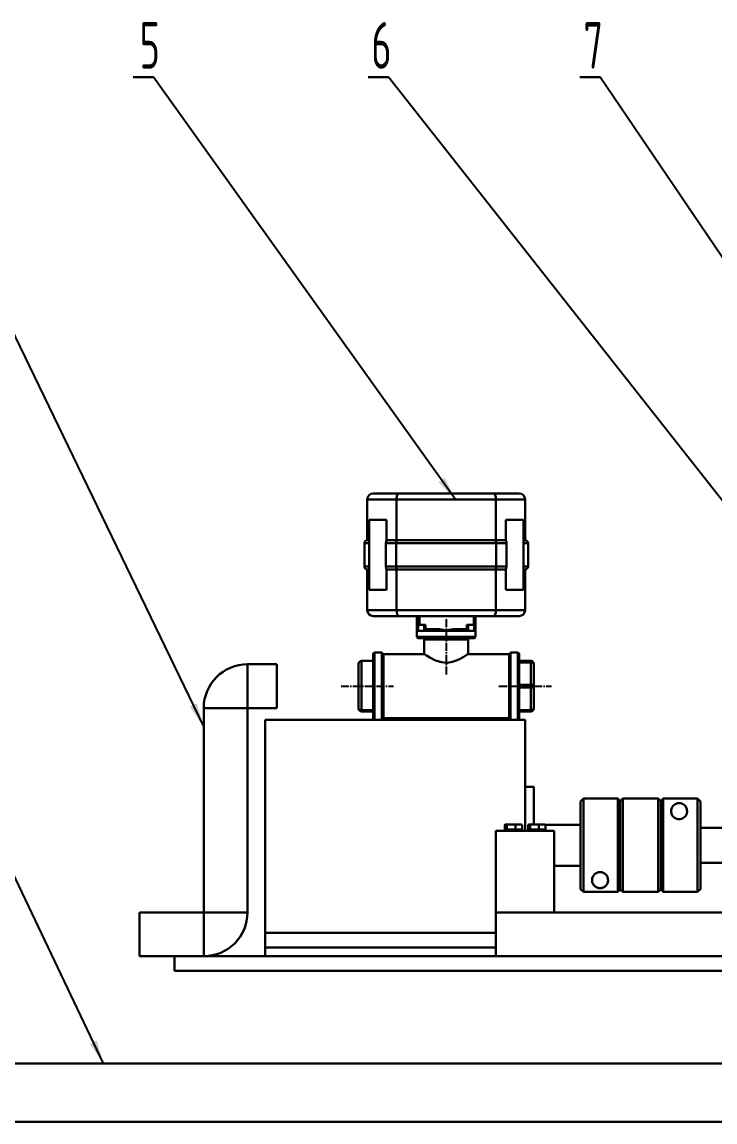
# Model space of a CAD drawing. Header units: millimetres. Extents: x 0 to 4412, y -498 to 1086.
# Drawn here: x 3740.8 to 3859.4, y 897.1 to 1085.6 of the extents above; entities that cross this region are included whole.
import ezdxf

# ---------------------------------------------------------------- set-up
doc = ezdxf.new("R2010")
doc.units = ezdxf.units.MM
doc.header["$LTSCALE"] = 1.8
doc.linetypes.add('CENTER2', pattern=[1.125, 0.75, -0.125, 0.125, -0.125])
doc.linetypes.add('CENTERX2', pattern=[20.32, 12.7, -2.54, 2.54, -2.54])
doc.layers.add('10', color=7, linetype='Continuous')
doc.styles.add('SLDTEXTSTYLE3', font='TXT', dxfattribs={"width": 0.7})
doc.dimstyles.new('SLDDIMSTYLE2', dxfattribs={"dimtxt": 0.18, "dimasz": 4.08, "dimexe": 0, "dimexo": 0.0625, "dimgap": 0, "dimtad": 0, "dimtih": 1, "dimtoh": 1, "dimdec": 0, "dimrnd": 1e-09, "dimzin": 0, "dimdsep": 46, "dimtxsty": 'Standard', "dimsah": 1, "dimcen": 0.09, "dimadec": 0, "dimazin": 0, "dimtfac": 4.08, "dimtdec": 0, "dimtofl": 0, "dimtmove": 0, "dimatfit": 3, "dimfxl": 1, "dimfrac": 2, "dimtolj": 1, "dimtzin": 0, "dimarcsym": 0})

# ---------------------------------------------------------------- blocks, each defined once
blk = doc.blocks.new('SW_NOTE_0_3')
at = {"layer": '10', "color": 0}
for p, q in [((-3.46, 0), (0, 0)), ((0, 0), (-3.46, 0)), ((-3.46, 0), (0, 0)), ((0, 0), (-3.46, 0)), ((-3.46, 0), (0, 0)), ((0, 0), (-3.46, 0))]:
    blk.add_line(p, q, dxfattribs=at)
at = {"layer": '10', "color": 0, "insert": (-0.64, 9.45), "char_height": 8, "attachment_point": 2, "style": 'SLDTEXTSTYLE3'}
blk.add_mtext('{\\Fgbenor|c134;5}', dxfattribs=at)
blk = doc.blocks.new('SW_NOTE_0_5')
at = {"layer": '10', "color": 0}
for p, q in [((-3.46, 0), (0, 0)), ((0, 0), (-3.46, 0)), ((-3.46, 0), (0, 0)), ((0, 0), (-3.46, 0)), ((-3.46, 0), (0, 0)), ((0, 0), (-3.46, 0))]:
    blk.add_line(p, q, dxfattribs=at)
at = {"layer": '10', "color": 0, "insert": (-1.18, 9.45), "char_height": 8, "attachment_point": 2, "style": 'SLDTEXTSTYLE3'}
blk.add_mtext('{\\Fgbenor|c0;7}', dxfattribs=at)
blk = doc.blocks.new('SW_NOTE_0_6')
at = {"layer": '10', "color": 0}
for p, q in [((-3.46, 0), (0, 0)), ((0, 0), (-3.46, 0)), ((-3.46, 0), (0, 0)), ((0, 0), (-3.46, 0)), ((-3.46, 0), (0, 0)), ((0, 0), (-3.46, 0))]:
    blk.add_line(p, q, dxfattribs=at)
at = {"layer": '10', "color": 0, "insert": (-1.18, 9.45), "char_height": 8, "attachment_point": 2, "style": 'SLDTEXTSTYLE3'}
blk.add_mtext('{\\Fgbenor|c0;6}', dxfattribs=at)
blk = doc.blocks.new('*U93')
at = {"color": 0, "linetype": 'CENTER2', "transparency": 16777216}
blk.add_line((0, 4.74), (0, -4.74), dxfattribs=at)
blk = doc.blocks.new('*U94')
at = {"color": 0, "linetype": 'CENTER2', "transparency": 16777216}
blk.add_line((-4.5, 0), (4.5, 0), dxfattribs=at)
blk = doc.blocks.new('*U95')
at = {"color": 0, "linetype": 'CENTER2', "transparency": 16777216}
blk.add_line((-4.5, 0), (4.5, 0), dxfattribs=at)

msp = doc.modelspace()

# ---------------------------------------------------------------- linework, layer by layer
at = {"color": 7, "linetype": 'Continuous', "lineweight": 30}
for p, q in [((3800.8856, 1004.7982), (3805.2998, 1004.7982)), ((3805.2998, 1004.7982), (3821.4714, 1004.7982)), ((3821.4714, 1004.7982), (3825.8856, 1004.7982)), ((3799.8856, 996.7881), (3799.8856, 1003.7982)), ((3804.8856, 1003.7982), (3799.8856, 1003.7982)), ((3804.8856, 1003.7982), (3804.8856, 996.7881)), ((3821.8856, 1003.7982), (3804.8856, 1003.7982)), ((3821.8856, 996.7881), (3821.8856, 1003.7982)), ((3826.8856, 1003.7982), (3821.8856, 1003.7982)), ((3826.8856, 1003.7982), (3826.8856, 996.7881)), ((3800.1785, 1000.2982), (3800.1785, 988.2982)), ((3803.1762, 1000.2982), (3800.1785, 1000.2982)), ((3803.1762, 1000.2982), (3803.1762, 996.7881)), ((3823.595, 1000.2982), (3823.595, 996.7881)), ((3826.5927, 1000.2982), (3823.595, 1000.2982)), ((3826.5927, 988.2982), (3826.5927, 1000.2982)), ((3799.8856, 996.7881), (3800.1785, 996.7881)), ((3803.1762, 996.7881), (3804.8856, 996.7881)), ((3821.7442, 996.7982), (3805.027, 996.7982)), ((3821.8856, 996.7881), (3823.595, 996.7881)), ((3826.5927, 996.7881), (3826.8856, 996.7881)), ((3799.3856, 996.2982), (3799.3856, 992.2982)), ((3800.1785, 996.2982), (3799.3856, 996.2982)), ((3804.8199, 996.2982), (3803.0749, 996.2982)), ((3803.0749, 996.2982), (3803.0749, 992.2982)), ((3804.8199, 996.2982), (3804.8199, 992.2982)), ((3821.9513, 996.2982), (3804.8199, 996.2982)), ((3821.9513, 996.2982), (3821.9513, 992.2982)), ((3823.6963, 996.2982), (3821.9513, 996.2982)), ((3823.6963, 992.2982), (3823.6963, 996.2982)), ((3827.3856, 996.2982), (3826.5927, 996.2982)), ((3827.3856, 996.2982), (3827.3856, 992.2982)), ((3799.3856, 992.2982), (3800.1785, 992.2982)), ((3800.1785, 991.8083), (3799.8856, 991.8083)), ((3799.8856, 984.7982), (3799.8856, 991.8083)), ((3803.0749, 992.2982), (3804.8199, 992.2982)), ((3804.8856, 991.8083), (3803.1762, 991.8083)), ((3803.1762, 991.8083), (3803.1762, 988.2982)), ((3804.8199, 992.2982), (3821.9513, 992.2982)), ((3804.8856, 991.8083), (3804.8856, 984.7982)), ((3821.7442, 991.7982), (3805.027, 991.7982)), ((3823.595, 991.8083), (3821.8856, 991.8083)), ((3821.8856, 984.7982), (3821.8856, 991.8083)), ((3821.9513, 992.2982), (3823.6963, 992.2982)), ((3823.595, 991.8083), (3823.595, 988.2982)), ((3826.5927, 992.2982), (3827.3856, 992.2982)), ((3826.8856, 991.8083), (3826.5927, 991.8083)), ((3826.8856, 991.8083), (3826.8856, 984.7982)), ((3803.1762, 988.2982), (3800.1785, 988.2982)), ((3826.5927, 988.2982), (3823.595, 988.2982)), ((3799.8856, 984.7982), (3804.8856, 984.7982)), ((3805.2998, 983.7982), (3800.8856, 983.7982)), ((3804.8856, 984.7982), (3821.8856, 984.7982)), ((3821.4714, 983.7982), (3805.2998, 983.7982)), ((3808.3856, 982.2982), (3808.3856, 983.7982)), ((3808.6356, 983.7982), (3808.6356, 982.2982)), ((3818.1356, 982.2982), (3818.1356, 983.7982)), ((3818.3856, 983.7982), (3818.3856, 982.2982)), ((3825.8856, 983.7982), (3821.4714, 983.7982)), ((3821.8856, 984.7982), (3826.8856, 984.7982)), ((3808.6356, 982.2982), (3808.3856, 982.2982)), ((3808.3856, 981.5482), (3808.3856, 982.2982)), ((3808.5939, 982.2982), (3808.5939, 981.3017)), ((3809.8646, 982.2982), (3808.6356, 982.2982)), ((3809.6181, 981.3017), (3809.6181, 982.2982)), ((3809.8646, 982.2982), (3809.8646, 981.5482)), ((3818.1356, 982.2982), (3816.9066, 982.2982)), ((3816.9066, 981.5482), (3816.9066, 982.2982)), ((3817.1531, 982.2982), (3817.1531, 981.3017)), ((3818.3856, 982.2982), (3818.1356, 982.2982)), ((3818.1773, 981.3017), (3818.1773, 982.2982)), ((3818.3856, 982.2982), (3818.3856, 981.5482)), ((3808.3856, 981.2982), (3808.3856, 980.2682)), ((3808.6356, 981.2982), (3808.3856, 981.2982)), ((3808.5939, 981.3017), (3808.6356, 981.2982)), ((3808.6356, 981.2982), (3809.6104, 981.2982)), ((3809.6104, 981.2982), (3809.6181, 981.3017)), ((3811.9856, 981.2982), (3809.6104, 981.2982)), ((3809.8646, 981.5482), (3809.6181, 981.3017)), ((3809.6356, 979.7682), (3809.6356, 977.2712)), ((3817.1356, 979.7682), (3809.6356, 979.7682)), ((3809.8646, 981.5482), (3811.9856, 981.5482)), ((3811.9856, 981.5482), (3811.9856, 981.2982)), ((3813.3856, 981.2982), (3811.9856, 981.2982)), ((3814.7856, 981.2982), (3813.3856, 981.2982)), ((3814.7856, 981.5482), (3816.9066, 981.5482)), ((3814.7856, 981.5482), (3814.7856, 981.2982)), ((3817.1609, 981.2982), (3814.7856, 981.2982)), ((3817.1531, 981.3017), (3816.9066, 981.5482)), ((3817.1356, 977.2982), (3817.1356, 979.7682)), ((3817.1531, 981.3017), (3817.1609, 981.2982)), ((3817.1609, 981.2982), (3818.1356, 981.2982)), ((3818.1356, 981.2982), (3818.1773, 981.3017)), ((3818.3856, 981.2982), (3818.1356, 981.2982)), ((3818.3856, 980.2682), (3818.3856, 981.2982)), ((3798.8856, 976.1283), (3798.8856, 971.7982)), ((3798.8856, 976.1283), (3800.8856, 976.1283)), ((3800.8856, 966.2982), (3800.8856, 977.2982)), ((3802.3856, 977.5482), (3801.1356, 977.5482)), ((3801.1356, 977.5482), (3801.1356, 966.0482)), ((3802.3856, 966.0482), (3802.3856, 977.5482)), ((3809.6754, 977.2982), (3802.6356, 977.2982)), ((3802.6356, 977.2982), (3802.6356, 966.2982)), ((3824.1356, 977.2982), (3817.1356, 977.2982)), ((3824.1356, 966.2982), (3824.1356, 977.2982)), ((3825.6356, 977.5482), (3824.3856, 977.5482)), ((3824.3856, 977.5481), (3824.3856, 966.0482)), ((3825.6356, 966.0482), (3825.6356, 977.5482)), ((3825.8856, 977.2982), (3825.8856, 966.2982)), ((3825.8856, 976.1283), (3827.8856, 976.1283)), ((3827.8856, 976.1283), (3827.8856, 975.8783)), ((3784.3856, 975.5482), (3779.3856, 975.5482)), ((3779.3856, 975.5482), (3779.3856, 968.0482)), ((3784.3856, 975.5482), (3784.3856, 968.0482)), ((3798.3856, 971.7982), (3798.3856, 975.6283)), ((3827.8856, 975.8783), (3825.8856, 975.8783)), ((3827.8856, 972.0482), (3827.8856, 975.8783)), ((3828.3856, 975.6283), (3828.3856, 971.7982)), ((3798.3856, 967.968), (3798.3856, 971.7982)), ((3798.8856, 971.7982), (3798.8856, 967.718)), ((3825.8856, 972.0482), (3827.8856, 972.0482)), ((3827.8856, 971.5482), (3825.8856, 971.5482)), ((3827.8856, 972.0482), (3827.8856, 971.5482)), ((3827.8856, 967.718), (3827.8856, 971.5482)), ((3828.3856, 971.7982), (3828.3856, 967.968)), ((3771.8856, 968.0482), (3771.8856, 933.0482)), ((3771.8856, 968.0482), (3779.3856, 968.0482)), ((3779.3856, 933.0482), (3779.3856, 968.0482)), ((3779.3856, 968.0482), (3784.3856, 968.0482)), ((3798.8856, 967.718), (3800.8856, 967.718)), ((3798.8856, 967.718), (3798.8856, 967.468)), ((3800.8856, 967.468), (3798.8856, 967.468)), ((3825.8856, 967.718), (3827.8856, 967.718)), ((3827.8856, 967.468), (3825.8856, 967.468)), ((3827.8856, 967.468), (3827.8856, 967.718)), ((3782.3856, 927.0482), (3782.3856, 966.0482)), ((3782.3856, 966.0482), (3826.8856, 966.0482)), ((3802.6356, 966.2982), (3813.3856, 966.2982)), ((3813.3856, 966.2982), (3824.1356, 966.2982)), ((3826.8856, 966.0482), (3826.8856, 947.0482)), ((3828.3856, 954.5482), (3826.8856, 954.5482)), ((3828.3856, 948.0482), (3828.3856, 954.5482)), ((3836.8856, 952.5482), (3836.3856, 952.0482)), ((3836.3856, 937.0482), (3836.3856, 952.0482)), ((3842.7437, 952.5482), (3836.8856, 952.5482)), ((3836.8856, 952.5482), (3836.8856, 936.5482)), ((3843.1796, 952.1122), (3842.7437, 952.5482)), ((3842.7437, 936.5482), (3842.7437, 952.5482)), ((3843.6155, 952.5482), (3843.1796, 952.1122)), ((3843.1796, 936.9841), (3843.1796, 952.1122)), ((3849.6557, 952.5482), (3843.6155, 952.5482)), ((3843.6155, 936.5482), (3843.6155, 952.5482)), ((3850.0916, 952.1122), (3849.6557, 952.5482)), ((3849.6557, 936.5482), (3849.6557, 952.5482)), ((3850.5276, 952.5482), (3850.0916, 952.1122)), ((3850.0916, 936.9841), (3850.0916, 952.1122)), ((3856.3856, 952.5482), (3850.5276, 952.5482)), ((3850.5276, 936.5482), (3850.5276, 952.5482)), ((3856.8856, 952.0482), (3856.3856, 952.5482)), ((3856.3856, 944.5482), (3856.3856, 952.5482)), ((3856.8856, 952.0482), (3856.8856, 944.5482)), ((3823.411, 947.2482), (3823.411, 948.0358)), ((3824.5141, 948.1107), (3823.5939, 948.1107)), ((3823.7768, 948.0358), (3824.5141, 948.1107)), ((3823.7768, 947.2482), (3823.7768, 948.0358)), ((3824.5141, 948.1107), (3825.2514, 948.0358)), ((3825.8058, 948.1107), (3824.5141, 948.1107)), ((3825.2514, 948.0358), (3825.8058, 948.1107)), ((3825.2514, 947.2482), (3825.2514, 948.0358)), ((3825.8058, 948.1107), (3826.3602, 948.0358)), ((3825.8058, 948.1107), (3826.2153, 948.1107)), ((3826.255, 948.0963), (3826.2156, 948.1107)), ((3826.3602, 947.2482), (3826.3602, 948.0358)), ((3827.4174, 947.2482), (3827.4174, 948.0358)), ((3828.4955, 948.1107), (3827.5894, 948.1107)), ((3827.7614, 948.0358), (3828.4955, 948.1107)), ((3827.7614, 947.2482), (3827.7614, 948.0358)), ((3828.4955, 948.1107), (3829.2296, 948.0358)), ((3829.7917, 948.1107), (3828.4955, 948.1107)), ((3829.2296, 948.0358), (3829.7917, 948.1107)), ((3829.2296, 947.2482), (3829.2296, 948.0358)), ((3829.7917, 948.1107), (3830.3538, 948.0358)), ((3829.7917, 948.1107), (3830.2148, 948.1107)), ((3830.2503, 948.098), (3830.2156, 948.1107)), ((3836.3856, 948.0482), (3830.3369, 948.0482)), ((3830.3538, 947.2482), (3830.3538, 948.0358)), ((3821.8856, 947.0482), (3821.8856, 933.0482)), ((3821.8856, 947.0482), (3831.8856, 947.0482)), ((3823.5504, 947.2482), (3823.411, 947.2482)), ((3823.5431, 947.2482), (3823.7431, 947.0482)), ((3823.7768, 947.2482), (3823.6374, 947.2482)), ((3824.3386, 947.2482), (3823.7768, 947.2482)), ((3824.6896, 947.2482), (3824.3386, 947.2482)), ((3825.2514, 947.2482), (3824.6896, 947.2482)), ((3825.6738, 947.2482), (3825.2514, 947.2482)), ((3825.9378, 947.2482), (3825.6738, 947.2482)), ((3826.3602, 947.2482), (3825.9378, 947.2482)), ((3826.0281, 947.0482), (3826.2281, 947.2482)), ((3827.5485, 947.2482), (3827.4174, 947.2482)), ((3827.5431, 947.2482), (3827.7431, 947.0482)), ((3827.7614, 947.2482), (3827.6303, 947.2482)), ((3828.3207, 947.2482), (3827.7614, 947.2482)), ((3828.6702, 947.2482), (3828.3207, 947.2482)), ((3829.2296, 947.2482), (3828.6702, 947.2482)), ((3829.6579, 947.2482), (3829.2296, 947.2482)), ((3829.9255, 947.2482), (3829.6579, 947.2482)), ((3830.3538, 947.2482), (3829.9255, 947.2482)), ((3830.0281, 947.0482), (3830.2281, 947.2482)), ((3831.8856, 947.0482), (3831.8856, 933.0482)), ((3864.3856, 947.5482), (3856.8856, 947.5482)), ((3856.3856, 936.5482), (3856.3856, 944.5482)), ((3856.8856, 944.5482), (3856.8856, 937.0482)), ((3831.8856, 941.0482), (3836.3856, 941.0482)), ((3856.8856, 941.5482), (3861.8856, 941.5482)), ((3836.3856, 937.0482), (3836.8856, 936.5482)), ((3836.8856, 936.5482), (3842.7437, 936.5482)), ((3842.7437, 936.5482), (3843.1796, 936.9841)), ((3843.1796, 936.9841), (3843.6155, 936.5482)), ((3843.6155, 936.5482), (3849.6557, 936.5482)), ((3849.6557, 936.5482), (3850.0916, 936.9841)), ((3850.0916, 936.9841), (3850.5276, 936.5482)), ((3850.5276, 936.5482), (3856.3856, 936.5482)), ((3856.3856, 936.5482), (3856.8856, 937.0482)), ((3771.8856, 933.0482), (3760.8856, 933.0482)), ((3760.8856, 925.5482), (3760.8856, 933.0482)), ((3771.8856, 933.0482), (3771.8856, 925.5482)), ((3771.8856, 933.0482), (3779.3856, 933.0482)), ((3821.8856, 933.0482), (3831.8856, 933.0482)), ((3821.8856, 925.5482), (3821.8856, 933.0482)), ((3821.8856, 933.0482), (4066.8856, 933.0482)), ((3782.3856, 925.5482), (3782.3856, 929.5482)), ((3782.3856, 929.5482), (3821.8856, 929.5482)), ((3821.8856, 927.0482), (3782.3856, 927.0482)), ((3760.8856, 925.5482), (3766.8856, 925.5482)), ((3766.8856, 925.5482), (3766.8856, 923.0482)), ((3766.8856, 925.5482), (4066.3856, 925.5482)), ((3821.8856, 925.5482), (4066.8856, 925.5482)), ((3766.8856, 923.0482), (4066.8856, 923.0482)), ((3591.8856, 907.1482), (4011.8856, 907.1482)), ((4011.8856, 897.1482), (3601.8856, 897.1482))]:
    msp.add_line(p, q, dxfattribs=at)
at = {"color": 7, "linetype": 'Continuous', "lineweight": 30, "flags": 128}
for points in [[(3809.6754, 977.2711), (3809.6915, 977.2602), (3810.0043, 977.0537), (3810.6007, 976.6913), (3811.5648, 976.2144), (3812.5901, 975.8994), (3813.5308, 975.8242), (3814.4556, 975.9614), (3815.5245, 976.3548), (3816.3827, 976.8151), (3816.9968, 977.2045), (3817.1356, 977.2982), (3817.1356, 977.2982)], [(3828.3856, 975.6283), (3828.376, 975.6771), (3828.3476, 975.724), (3828.3013, 975.7672), (3828.2392, 975.8051), (3828.1634, 975.8362), (3828.077, 975.8593), (3827.9832, 975.8735), (3827.8856, 975.8783)], [(3828.3856, 971.7982), (3828.376, 971.8469), (3828.3476, 971.8938), (3828.3013, 971.9371), (3828.2392, 971.9749), (3828.1634, 972.006), (3828.077, 972.0291), (3827.9832, 972.0434), (3827.8856, 972.0482)], [(3828.3856, 971.7982), (3828.376, 971.7494), (3828.3476, 971.7025), (3828.3013, 971.6593), (3828.2392, 971.6214), (3828.1634, 971.5903), (3828.077, 971.5672), (3827.9832, 971.553), (3827.8856, 971.5482)], [(3798.8856, 967.718), (3798.7881, 967.7228), (3798.6943, 967.7371), (3798.6078, 967.7602), (3798.5321, 967.7913), (3798.4699, 967.8291), (3798.4237, 967.8724), (3798.3952, 967.9193), (3798.3856, 967.968)], [(3828.3856, 967.968), (3828.376, 967.9193), (3828.3476, 967.8724), (3828.3013, 967.8291), (3828.2392, 967.7913), (3828.1634, 967.7602), (3828.077, 967.7371), (3827.9832, 967.7228), (3827.8856, 967.718)]]:
    msp.add_lwpolyline(points, dxfattribs=at)
at = {"color": 7, "linetype": 'Continuous', "lineweight": 30}
for centre, radius, start, end in [((3800.8856, 1003.7982), 1, 90, 180), ((3825.8856, 1003.7982), 1, 360, 90), ((3799.8856, 996.2982), 0.5, 90, 180), ((3826.8856, 996.2982), 0.5, 360, 90), ((3799.8856, 992.2982), 0.5, 180, 270), ((3826.8856, 992.2982), 0.5, 270, 360), ((3800.8856, 984.7982), 1, 180, 270), ((3825.8856, 984.7982), 1, 270, 360), ((3808.6356, 981.5482), 0.25, 180, 260.405932), ((3808.6356, 980.2682), 0.25, 179.920916, 270.000004), ((3809.3856, 979.7682), 0.25, 360, 90), ((3817.3856, 979.7682), 0.25, 90, 180), ((3818.1356, 980.2682), 0.25, 269.999781, 0.929572), ((3818.1356, 981.5482), 0.25, 279.594068, 360), ((3798.8856, 975.6283), 0.5, 90, 180), ((3801.1356, 977.2982), 0.25, 90, 180), ((3802.6356, 977.5482), 0.25, 180, 270), ((3824.1356, 977.5482), 0.25, 270, 360), ((3825.6356, 977.2982), 0.25, 360, 90), ((3827.8856, 975.6283), 0.5, 360, 90), ((3779.3856, 968.0482), 7.5, 90, 180), ((3798.8856, 967.968), 0.5, 180, 270), ((3827.8856, 967.968), 0.5, 270, 360), ((3801.1356, 966.2982), 0.25, 180, 270), ((3802.6356, 966.0482), 0.25, 90, 180), ((3824.1356, 966.0482), 0.25, 0, 90), ((3825.6356, 966.2982), 0.25, 270, 0), ((3771.8856, 933.0482), 7.5, 270, 360)]:
    msp.add_arc(centre, radius, start, end, dxfattribs=at)
for centre, major_axis, ratio, start_param, end_param in [((3805.2998, 1003.7982), (0, 1), 0.41421356, 0, 1.57079633), ((3821.4714, 1003.7982), (0, 1), 0.41421356, 4.71238898, 6.28318531), ((3805.027, 996.2982), (0, 0.5), 0.41421356, 0, 1.57079633), ((3805.027, 996.2982), (0.7071, 0), 0.70710678, 1.57079633, 1.77215425), ((3821.7442, 996.2982), (0, 0.5), 0.41421356, 4.71238898, 6.28318531), ((3821.7442, 996.2982), (0.7071, 0), 0.70710678, 1.36943841, 1.57079633), ((3805.027, 992.2982), (0, 0.5), 0.41421356, 1.57079633, 3.14159265), ((3805.027, 992.2982), (-0.7071, 0), 0.70710678, 1.36943841, 1.57079633), ((3821.7442, 992.2982), (0, 0.5), 0.41421356, 3.14159265, 4.71238898), ((3821.7442, 992.2982), (-0.7071, 0), 0.70710678, 1.57079633, 1.77215425), ((3805.2998, 984.7982), (0, 1), 0.41421356, 1.57079633, 3.14159265), ((3821.4714, 984.7982), (0, 1), 0.41421356, 3.14159265, 4.71238898)]:
    msp.add_ellipse(centre, major_axis=major_axis, ratio=ratio, start_param=start_param, end_param=end_param, dxfattribs=at)
for points, knots in [([(3803.0749, 996.2982), (3803.0768, 996.35), (3803.0806, 996.4538), (3803.108, 996.5922), (3803.1406, 996.7002), (3803.1662, 996.763), (3803.1733, 996.7808), (3803.1762, 996.7881)], [0, 0, 0, 0, 0.20782853, 0.41557904, 0.62558001, 0.8477294, 1, 1, 1, 1]), ([(3823.595, 996.7881), (3823.6015, 996.7728), (3823.6134, 996.7447), (3823.6519, 996.6368), (3823.6836, 996.4973), (3823.6956, 996.3757), (3823.6962, 996.3104), (3823.6963, 996.2982)], [0, 0, 0, 0, 0.27489301, 0.50562699, 0.73710802, 0.95058703, 1, 1, 1, 1]), ([(3803.1762, 991.8083), (3803.1697, 991.8235), (3803.1579, 991.8516), (3803.1194, 991.9596), (3803.0876, 992.099), (3803.0756, 992.2206), (3803.075, 992.2859), (3803.0749, 992.2982)], [0, 0, 0, 0, 0.27489301, 0.50562699, 0.73710802, 0.95058703, 1, 1, 1, 1]), ([(3823.6963, 992.2982), (3823.6944, 992.2463), (3823.6906, 992.1425), (3823.6632, 992.0041), (3823.6306, 991.8961), (3823.6051, 991.8333), (3823.5979, 991.8155), (3823.595, 991.8083)], [0, 0, 0, 0, 0.20782853, 0.41557904, 0.62558001, 0.8477294, 1, 1, 1, 1]), ([(3808.3881, 980.2682), (3808.3873, 980.2682), (3808.3566, 980.2682), (3808.4754, 980.2682), (3808.7627, 980.2682), (3809.2327, 980.2682), (3809.9342, 980.2682), (3810.9846, 980.2682), (3812.2637, 980.2682), (3813.5358, 980.2682), (3814.7933, 980.2682), (3816.0653, 980.2682), (3817.1695, 980.2682), (3818.0226, 980.2682), (3818.3897, 980.2682), (3818.366, 980.2682), (3818.3612, 980.2682)], [0, 0, 0, 0, 0.00201537, 0.07379294, 0.1476489, 0.20691008, 0.26773569, 0.36416086, 0.4463617, 0.50033226, 0.5798663, 0.65862249, 0.74427038, 0.84597897, 0.96844528, 1, 1, 1, 1]), ([(3808.3856, 981.2982), (3808.3856, 981.2989), (3808.3856, 981.3576), (3808.3856, 981.4738), (3808.3856, 981.5479), (3808.3856, 981.5482), (3808.3856, 981.5482)], [0, 0, 0, 0, 0.00624539, 0.50008118, 0.99601457, 1, 1, 1, 1]), ([(3818.1108, 980.0182), (3818.1159, 980.0182), (3818.1409, 980.0182), (3817.7852, 980.0182), (3816.9663, 980.0182), (3815.9133, 980.0182), (3814.7102, 980.0182), (3813.5268, 980.0182), (3812.3308, 980.0182), (3811.1217, 980.0182), (3810.1296, 980.0182), (3809.4572, 980.0182), (3809.0037, 980.0182), (3808.7375, 980.0182), (3808.5764, 980.0182), (3808.6389, 980.0182), (3808.6405, 980.0182)], [0, 0, 0, 0, 0.03195614, 0.15582109, 0.25815611, 0.34364322, 0.42154239, 0.49967399, 0.55265341, 0.63375588, 0.72982757, 0.78938241, 0.85062787, 0.92321757, 0.99798064, 1, 1, 1, 1]), ([(3811.9856, 981.5482), (3811.9929, 981.5481), (3812.2304, 981.5473), (3812.7006, 981.4744), (3813.1529, 981.3583), (3813.3828, 981.2989), (3813.3856, 981.2982)], [0, 0, 0, 0, 0.01541652, 0.49993646, 0.99392157, 1, 1, 1, 1]), ([(3813.3856, 981.2982), (3813.3884, 981.2989), (3813.6152, 981.3575), (3814.0675, 981.4735), (3814.5376, 981.5473), (3814.7783, 981.5481), (3814.7856, 981.5482)], [0, 0, 0, 0, 0.00607853, 0.49329059, 0.98458322, 1, 1, 1, 1]), ([(3854.6207, 950.3896), (3854.5865, 950.6143), (3854.517, 951.071), (3854.1337, 951.4873), (3853.7226, 951.6931), (3853.4329, 951.7582), (3853.2047, 951.7701), (3852.9613, 951.7422), (3852.6662, 951.653), (3852.2804, 951.4168), (3851.942, 950.9681), (3851.8238, 950.3601), (3851.9704, 949.8007), (3852.2463, 949.4105), (3852.6115, 949.1436), (3853.0272, 949.009), (3853.4491, 949.0104), (3853.8268, 949.1241), (3854.1529, 949.3327), (3854.4404, 949.6596), (3854.5984, 950.0353), (3854.6143, 950.2882), (3854.6207, 950.3896)], [0, 0, 0, 0, 0.09302668, 0.18902133, 0.23415362, 0.25510504, 0.27623581, 0.29493659, 0.32231058, 0.37167527, 0.46394905, 0.56055496, 0.62274427, 0.67218476, 0.71296125, 0.75392566, 0.79037531, 0.82514442, 0.86120177, 0.90124193, 0.9603922, 1, 1, 1, 1]), ([(3823.411, 948.0358), (3823.4126, 948.037), (3823.4729, 948.0829), (3823.5342, 948.097), (3823.5939, 948.1107)], [0, 0, 0, 0, 0.026995305, 1, 1, 1, 1]), ([(3823.5939, 948.1107), (3823.6397, 948.1024), (3823.7011, 948.0914), (3823.7615, 948.047), (3823.7768, 948.0358)], [0, 0, 0, 0, 0.74693332, 1, 1, 1, 1]), ([(3826.3602, 948.0358), (3826.3449, 948.047), (3826.2845, 948.0914), (3826.2232, 948.1024), (3826.1773, 948.1107)], [0, 0, 0, 0, 0.2530667, 1, 1, 1, 1]), ([(3827.4174, 948.0358), (3827.419, 948.037), (3827.4756, 948.0829), (3827.5333, 948.097), (3827.5894, 948.1107)], [0, 0, 0, 0, 0.026995305, 1, 1, 1, 1]), ([(3827.5894, 948.1107), (3827.6325, 948.1024), (3827.6902, 948.0914), (3827.747, 948.047), (3827.7614, 948.0358)], [0, 0, 0, 0, 0.74693332, 1, 1, 1, 1]), ([(3830.3538, 948.0358), (3830.3394, 948.047), (3830.2826, 948.0914), (3830.2249, 948.1024), (3830.1818, 948.1107)], [0, 0, 0, 0, 0.2530667, 1, 1, 1, 1]), ([(3823.6374, 947.2482), (3823.637, 947.2479), (3823.6083, 947.2316), (3823.5791, 947.2399), (3823.5504, 947.2482)], [0, 0, 0, 0, 0.0137855, 1, 1, 1, 1]), ([(3827.6303, 947.2482), (3827.63, 947.2479), (3827.6029, 947.2316), (3827.5755, 947.2399), (3827.5485, 947.2482)], [0, 0, 0, 0, 0.0137855, 1, 1, 1, 1]), ([(3841.1008, 938.5784), (3841.0862, 938.7374), (3841.0592, 939.0308), (3840.8229, 939.4471), (3840.4791, 939.7582), (3840.0634, 939.9367), (3839.6309, 939.9698), (3839.2439, 939.8846), (3838.9073, 939.7044), (3838.6003, 939.4099), (3838.366, 938.9592), (3838.318, 938.3473), (3838.5402, 937.7999), (3838.8917, 937.4596), (3839.2147, 937.2927), (3839.4567, 937.2217), (3839.6977, 937.1989), (3839.9113, 937.2103), (3840.1678, 937.2657), (3840.5231, 937.4264), (3840.9058, 937.7869), (3841.0899, 938.2268), (3841.0994, 938.5351), (3841.1008, 938.5784)], [0, 0, 0, 0, 0.06133808, 0.11321836, 0.15547237, 0.19798387, 0.23446912, 0.26811795, 0.30236102, 0.33995566, 0.39491939, 0.47032705, 0.57320205, 0.64576517, 0.67567963, 0.70587922, 0.72299863, 0.74017046, 0.76181577, 0.79894886, 0.8760571, 0.98257055, 1, 1, 1, 1])]:
    msp.add_open_spline(points, degree=3, knots=knots, dxfattribs=at)
at = {"layer": '10', "linetype": 'CENTERX2', "lineweight": 30}
for p, q in [((3808.8276, 983.8732), (3808.8276, 982.2982)), ((3808.8276, 983.8732), (3808.8276, 982.2982)), ((3818.3856, 982.2982), (3818.3856, 981.2982)), ((3818.3856, 982.2982), (3818.3856, 981.2982))]:
    msp.add_line(p, q, dxfattribs=at)

# ---------------------------------------------------------------- block references
at = {"linetype": 'CENTER2'}
for name, p in [('*U93', (3813.3856, 978.5264)), ('*U94', (3799.8856, 971.7982)), ('*U95', (3826.8856, 971.7982))]:
    msp.add_blockref(name, p, dxfattribs=at)
at = {"layer": '10', "lineweight": 30}
for name, p in [('SW_NOTE_0_3', (3763.2895, 1076.1092)), ('SW_NOTE_0_6', (3803.4872, 1076.1092)), ('SW_NOTE_0_5', (3839.7311, 1076.1092))]:
    msp.add_blockref(name, p, dxfattribs=at)

# ---------------------------------------------------------------- leaders
at = {"layer": '10', "lineweight": 25}
for points in [[(3754.7318, 907.1482), (3674.4098, 1076.1092)], [(3771.8856, 964.8846), (3718.1495, 1076.1092)], [(3814.9618, 1003.7982), (3763.2895, 1076.1092)], [(3925.6669, 921.0482), (3803.4872, 1076.1092)], [(3919.654, 958.0482), (3839.7311, 1076.1092)]]:
    msp.add_leader(points, dimstyle='SLDDIMSTYLE2', dxfattribs=at)

doc.saveas('drawing.dxf')
